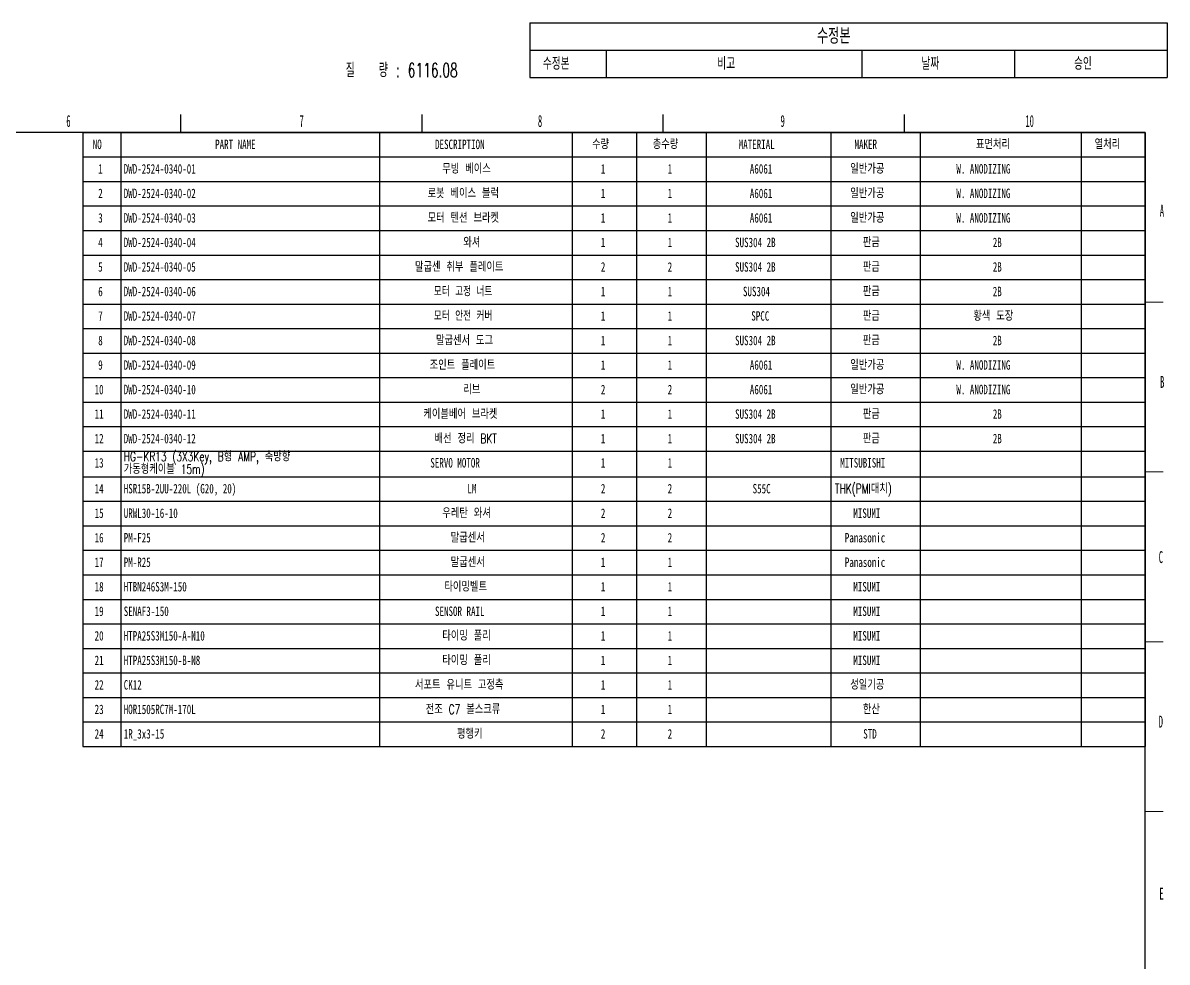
# Model space of a CAD drawing. Header units: millimetres. Extents: x 19 to 1667, y -46 to 1235.
# Drawn here: x 898 to 1667, y 604 to 1235 of the extents above; entities that cross this region are included whole.
import ezdxf

# ---------------------------------------------------------------- set-up
doc = ezdxf.new("R2010")
doc.units = ezdxf.units.MM
doc.header["$LTSCALE"] = 4
for name, color, linetype in [('1', 70, 'Continuous'), ('12', 4, 'Continuous'), ('9', 31, 'Continuous')]:
    doc.layers.add(name, color=color, linetype=linetype)
doc.styles.add('SLDTEXTSTYLE15', font='TXT', dxfattribs={"width": 0.633333, "bigfont": 'bigfont'})
doc.styles.add('SLDTEXTSTYLE18', font='TXT', dxfattribs={"width": 0.7, "bigfont": 'bigfont'})
doc.styles.add('SLDTEXTSTYLE19', font='TXT', dxfattribs={"width": 0.65, "bigfont": 'bigfont'})
doc.styles.add('SLDTEXTSTYLE2', font='TXT', dxfattribs={"width": 0.7})
doc.styles.add('SLDTEXTSTYLE5', font='TXT', dxfattribs={"width": 0.525})

# ---------------------------------------------------------------- blocks, each defined once
blk = doc.blocks.new('블록12')
for p, q in [((1003.99, 1173.2), (1003.99, 1161.2)), ((1165.99, 1173.2), (1165.99, 1161.2)), ((1327.99, 1173.2), (1327.99, 1161.2)), ((1489.99, 1173.2), (1489.99, 1161.2)), ((1651.99, 1161.2), (31.99, 1161.2)), ((1651.99, 21.2), (1651.99, 1161.2))]:
    blk.add_line(p, q)
at = {"color": 7, "linetype": 'Continuous', "lineweight": 18}
for p, q in [((1651.99, 1047.2), (1663.99, 1047.2)), ((1651.99, 933.2), (1663.99, 933.2)), ((1651.99, 819.2), (1663.99, 819.2)), ((1651.99, 705.2), (1663.99, 705.2))]:
    blk.add_line(p, q, dxfattribs=at)
blk = doc.blocks.new('SW_TABLEANNOTATION_0')
at = {"layer": '9', "color": 0}
for p, q in [((0, 0), (0, -18.39)), ((0, 0), (51.24, 0)), ((51.24, 0), (223.04, 0)), ((223.04, 0), (325.51, 0)), ((325.51, 0), (427.99, 0)), ((427.99, 0), (427.99, -18.39)), ((0, -18.39), (0, -36.78)), ((0, -18.39), (51.24, -18.39)), ((51.24, -18.39), (51.24, -36.78)), ((51.24, -18.39), (223.04, -18.39)), ((223.04, -18.39), (223.04, -36.78)), ((223.04, -18.39), (325.51, -18.39)), ((325.51, -18.39), (325.51, -36.78)), ((325.51, -18.39), (427.99, -18.39)), ((427.99, -18.39), (427.99, -36.78)), ((0, -36.78), (51.24, -36.78)), ((51.24, -36.78), (223.04, -36.78)), ((223.04, -36.78), (325.51, -36.78)), ((325.51, -36.78), (427.99, -36.78))]:
    blk.add_line(p, q, dxfattribs=at)
at = {"layer": '9', "color": 0, "attachment_point": 1, "style": 'SLDTEXTSTYLE18'}
for s, insert, char_height in [('수정본', (192.83, -3.49), 10.583), ('수정본', (8.68, -23.03), 8.467), ('비고', (125.85, -23.03), 8.467), ('날짜', (262.99, -23.03), 8.467), ('승인', (365.46, -23.03), 8.467)]:
    blk.add_mtext(s, dxfattribs=dict(at, insert=insert, char_height=char_height))
blk = doc.blocks.new('SW_TABLEANNOTATION_1')
at = {"layer": '1', "color": 0}
for p, q in [((0, 0), (0, -16.47)), ((0, 0), (25.4, 0)), ((25.4, 0), (25.4, -16.47)), ((25.4, 0), (199.15, 0)), ((199.15, 0), (199.15, -16.47)), ((199.15, 0), (328.7, 0)), ((328.7, 0), (328.7, -16.47)), ((328.7, 0), (371.84, 0)), ((371.84, 0), (371.84, -16.47)), ((371.84, 0), (418.5, 0)), ((418.5, 0), (418.5, -16.47)), ((418.5, 0), (502.21, 0)), ((502.21, 0), (502.21, -16.47)), ((502.21, 0), (562.38, 0)), ((562.38, 0), (562.38, -16.47)), ((562.38, 0), (670.39, 0)), ((670.39, 0), (670.39, -16.47)), ((670.39, 0), (713.52, 0)), ((713.52, 0), (713.52, -16.47)), ((0, -16.47), (25.4, -16.47)), ((0, -16.47), (0, -32.93)), ((25.4, -16.47), (199.15, -16.47)), ((25.4, -16.47), (25.4, -32.93)), ((199.15, -16.47), (328.7, -16.47)), ((199.15, -16.47), (199.15, -32.93)), ((328.7, -16.47), (371.84, -16.47)), ((328.7, -16.47), (328.7, -32.93)), ((371.84, -16.47), (418.5, -16.47)), ((371.84, -16.47), (371.84, -32.93)), ((418.5, -16.47), (502.21, -16.47)), ((418.5, -16.47), (418.5, -32.93)), ((502.21, -16.47), (562.38, -16.47)), ((502.21, -16.47), (502.21, -32.93)), ((562.38, -16.47), (670.39, -16.47)), ((562.38, -16.47), (562.38, -32.93)), ((670.39, -16.47), (713.52, -16.47)), ((670.39, -16.47), (670.39, -32.93)), ((713.52, -16.47), (713.52, -32.93)), ((0, -32.93), (0, -49.4)), ((0, -32.93), (25.4, -32.93)), ((25.4, -32.93), (25.4, -49.4)), ((25.4, -32.93), (199.15, -32.93)), ((199.15, -32.93), (199.15, -49.4)), ((199.15, -32.93), (328.7, -32.93)), ((328.7, -32.93), (328.7, -49.4)), ((328.7, -32.93), (371.84, -32.93)), ((371.84, -32.93), (371.84, -49.4)), ((371.84, -32.93), (418.5, -32.93)), ((418.5, -32.93), (418.5, -49.4)), ((418.5, -32.93), (502.21, -32.93)), ((502.21, -32.93), (502.21, -49.4)), ((502.21, -32.93), (562.38, -32.93)), ((562.38, -32.93), (562.38, -49.4)), ((562.38, -32.93), (670.39, -32.93)), ((670.39, -32.93), (670.39, -49.4)), ((670.39, -32.93), (713.52, -32.93)), ((713.52, -32.93), (713.52, -49.4)), ((0, -49.4), (0, -65.87)), ((0, -49.4), (25.4, -49.4)), ((25.4, -49.4), (25.4, -65.87)), ((25.4, -49.4), (199.15, -49.4)), ((199.15, -49.4), (199.15, -65.87)), ((199.15, -49.4), (328.7, -49.4)), ((328.7, -49.4), (328.7, -65.87)), ((328.7, -49.4), (371.84, -49.4)), ((371.84, -49.4), (371.84, -65.87)), ((371.84, -49.4), (418.5, -49.4)), ((418.5, -49.4), (418.5, -65.87)), ((418.5, -49.4), (502.21, -49.4)), ((502.21, -49.4), (502.21, -65.87)), ((502.21, -49.4), (562.38, -49.4)), ((562.38, -49.4), (562.38, -65.87)), ((562.38, -49.4), (670.39, -49.4)), ((670.39, -49.4), (670.39, -65.87)), ((670.39, -49.4), (713.52, -49.4)), ((713.52, -49.4), (713.52, -65.87)), ((0, -65.87), (0, -82.33)), ((0, -65.87), (25.4, -65.87)), ((25.4, -65.87), (25.4, -82.33)), ((25.4, -65.87), (199.15, -65.87)), ((199.15, -65.87), (199.15, -82.33)), ((199.15, -65.87), (328.7, -65.87)), ((328.7, -65.87), (328.7, -82.33)), ((328.7, -65.87), (371.84, -65.87)), ((371.84, -65.87), (371.84, -82.33)), ((371.84, -65.87), (418.5, -65.87)), ((418.5, -65.87), (418.5, -82.33)), ((418.5, -65.87), (502.21, -65.87)), ((502.21, -65.87), (502.21, -82.33)), ((502.21, -65.87), (562.38, -65.87)), ((562.38, -65.87), (562.38, -82.33)), ((562.38, -65.87), (670.39, -65.87)), ((670.39, -65.87), (670.39, -82.33)), ((670.39, -65.87), (713.52, -65.87)), ((713.52, -65.87), (713.52, -82.33)), ((0, -82.33), (0, -98.8)), ((0, -82.33), (25.4, -82.33)), ((25.4, -82.33), (25.4, -98.8)), ((25.4, -82.33), (199.15, -82.33)), ((199.15, -82.33), (199.15, -98.8)), ((199.15, -82.33), (328.7, -82.33)), ((328.7, -82.33), (328.7, -98.8)), ((328.7, -82.33), (371.84, -82.33)), ((371.84, -82.33), (371.84, -98.8)), ((371.84, -82.33), (418.5, -82.33)), ((418.5, -82.33), (418.5, -98.8)), ((418.5, -82.33), (502.21, -82.33)), ((502.21, -82.33), (502.21, -98.8)), ((502.21, -82.33), (562.38, -82.33)), ((562.38, -82.33), (562.38, -98.8)), ((562.38, -82.33), (670.39, -82.33)), ((670.39, -82.33), (670.39, -98.8)), ((670.39, -82.33), (713.52, -82.33)), ((713.52, -82.33), (713.52, -98.8)), ((0, -98.8), (0, -115.27)), ((0, -98.8), (25.4, -98.8)), ((25.4, -98.8), (25.4, -115.27)), ((25.4, -98.8), (199.15, -98.8)), ((199.15, -98.8), (199.15, -115.27)), ((199.15, -98.8), (328.7, -98.8)), ((328.7, -98.8), (328.7, -115.27)), ((328.7, -98.8), (371.84, -98.8)), ((371.84, -98.8), (371.84, -115.27)), ((371.84, -98.8), (418.5, -98.8)), ((418.5, -98.8), (418.5, -115.27)), ((418.5, -98.8), (502.21, -98.8)), ((502.21, -98.8), (502.21, -115.27)), ((502.21, -98.8), (562.38, -98.8)), ((562.38, -98.8), (562.38, -115.27)), ((562.38, -98.8), (670.39, -98.8)), ((670.39, -98.8), (670.39, -115.27)), ((670.39, -98.8), (713.52, -98.8)), ((713.52, -98.8), (713.52, -115.27)), ((0, -115.27), (0, -131.73)), ((0, -115.27), (25.4, -115.27)), ((25.4, -115.27), (25.4, -131.73)), ((25.4, -115.27), (199.15, -115.27)), ((199.15, -115.27), (199.15, -131.73)), ((199.15, -115.27), (328.7, -115.27)), ((328.7, -115.27), (328.7, -131.73)), ((328.7, -115.27), (371.84, -115.27)), ((371.84, -115.27), (371.84, -131.73)), ((371.84, -115.27), (418.5, -115.27)), ((418.5, -115.27), (418.5, -131.73)), ((418.5, -115.27), (502.21, -115.27)), ((502.21, -115.27), (502.21, -131.73)), ((502.21, -115.27), (562.38, -115.27)), ((562.38, -115.27), (562.38, -131.73)), ((562.38, -115.27), (670.39, -115.27)), ((670.39, -115.27), (670.39, -131.73)), ((670.39, -115.27), (713.52, -115.27)), ((713.52, -115.27), (713.52, -131.73)), ((0, -131.73), (0, -148.2)), ((0, -131.73), (25.4, -131.73)), ((25.4, -131.73), (25.4, -148.2)), ((25.4, -131.73), (199.15, -131.73)), ((199.15, -131.73), (199.15, -148.2)), ((199.15, -131.73), (328.7, -131.73)), ((328.7, -131.73), (328.7, -148.2)), ((328.7, -131.73), (371.84, -131.73)), ((371.84, -131.73), (371.84, -148.2)), ((371.84, -131.73), (418.5, -131.73)), ((418.5, -131.73), (418.5, -148.2)), ((418.5, -131.73), (502.21, -131.73)), ((502.21, -131.73), (502.21, -148.2)), ((502.21, -131.73), (562.38, -131.73)), ((562.38, -131.73), (562.38, -148.2)), ((562.38, -131.73), (670.39, -131.73)), ((670.39, -131.73), (670.39, -148.2)), ((670.39, -131.73), (713.52, -131.73)), ((713.52, -131.73), (713.52, -148.2)), ((0, -148.2), (0, -164.67)), ((0, -148.2), (25.4, -148.2)), ((25.4, -148.2), (25.4, -164.67)), ((25.4, -148.2), (199.15, -148.2)), ((199.15, -148.2), (199.15, -164.67)), ((199.15, -148.2), (328.7, -148.2)), ((328.7, -148.2), (328.7, -164.67)), ((328.7, -148.2), (371.84, -148.2)), ((371.84, -148.2), (371.84, -164.67)), ((371.84, -148.2), (418.5, -148.2)), ((418.5, -148.2), (418.5, -164.67)), ((418.5, -148.2), (502.21, -148.2)), ((502.21, -148.2), (502.21, -164.67)), ((502.21, -148.2), (562.38, -148.2)), ((562.38, -148.2), (562.38, -164.67)), ((562.38, -148.2), (670.39, -148.2)), ((670.39, -148.2), (670.39, -164.67)), ((670.39, -148.2), (713.52, -148.2)), ((713.52, -148.2), (713.52, -164.67)), ((0, -164.67), (0, -181.13)), ((0, -164.67), (25.4, -164.67)), ((25.4, -164.67), (25.4, -181.13)), ((25.4, -164.67), (199.15, -164.67)), ((199.15, -164.67), (199.15, -181.13)), ((199.15, -164.67), (328.7, -164.67)), ((328.7, -164.67), (328.7, -181.13)), ((328.7, -164.67), (371.84, -164.67)), ((371.84, -164.67), (371.84, -181.13)), ((371.84, -164.67), (418.5, -164.67)), ((418.5, -164.67), (418.5, -181.13)), ((418.5, -164.67), (502.21, -164.67)), ((502.21, -164.67), (502.21, -181.13)), ((502.21, -164.67), (562.38, -164.67)), ((562.38, -164.67), (562.38, -181.13)), ((562.38, -164.67), (670.39, -164.67)), ((670.39, -164.67), (670.39, -181.13)), ((670.39, -164.67), (713.52, -164.67)), ((713.52, -164.67), (713.52, -181.13)), ((0, -181.13), (0, -197.6)), ((0, -181.13), (25.4, -181.13)), ((25.4, -181.13), (25.4, -197.6)), ((25.4, -181.13), (199.15, -181.13)), ((199.15, -181.13), (199.15, -197.6)), ((199.15, -181.13), (328.7, -181.13)), ((328.7, -181.13), (328.7, -197.6)), ((328.7, -181.13), (371.84, -181.13)), ((371.84, -181.13), (371.84, -197.6)), ((371.84, -181.13), (418.5, -181.13)), ((418.5, -181.13), (418.5, -197.6)), ((418.5, -181.13), (502.21, -181.13)), ((502.21, -181.13), (502.21, -197.6)), ((502.21, -181.13), (562.38, -181.13)), ((562.38, -181.13), (562.38, -197.6)), ((562.38, -181.13), (670.39, -181.13)), ((670.39, -181.13), (670.39, -197.6)), ((670.39, -181.13), (713.52, -181.13)), ((713.52, -181.13), (713.52, -197.6)), ((0, -197.6), (0, -214.07)), ((0, -197.6), (25.4, -197.6)), ((25.4, -197.6), (25.4, -214.07)), ((25.4, -197.6), (199.15, -197.6)), ((199.15, -197.6), (199.15, -214.07)), ((199.15, -197.6), (328.7, -197.6)), ((328.7, -197.6), (328.7, -214.07)), ((328.7, -197.6), (371.84, -197.6)), ((371.84, -197.6), (371.84, -214.07)), ((371.84, -197.6), (418.5, -197.6)), ((418.5, -197.6), (418.5, -214.07)), ((418.5, -197.6), (502.21, -197.6)), ((502.21, -197.6), (502.21, -214.07)), ((502.21, -197.6), (562.38, -197.6)), ((562.38, -197.6), (562.38, -214.07)), ((562.38, -197.6), (670.39, -197.6)), ((670.39, -197.6), (670.39, -214.07)), ((670.39, -197.6), (713.52, -197.6)), ((713.52, -197.6), (713.52, -214.07)), ((0, -214.07), (0, -231.24)), ((0, -214.07), (25.4, -214.07)), ((25.4, -214.07), (25.4, -231.24)), ((25.4, -214.07), (199.15, -214.07)), ((199.15, -214.07), (199.15, -231.24)), ((199.15, -214.07), (328.7, -214.07)), ((328.7, -214.07), (328.7, -231.24)), ((328.7, -214.07), (371.84, -214.07)), ((371.84, -214.07), (371.84, -231.24)), ((371.84, -214.07), (418.5, -214.07)), ((418.5, -214.07), (418.5, -231.24)), ((418.5, -214.07), (502.21, -214.07)), ((502.21, -214.07), (502.21, -231.24)), ((502.21, -214.07), (562.38, -214.07)), ((562.38, -214.07), (562.38, -231.24)), ((562.38, -214.07), (670.39, -214.07)), ((670.39, -214.07), (670.39, -231.24)), ((670.39, -214.07), (713.52, -214.07)), ((713.52, -214.07), (713.52, -231.24)), ((0, -231.24), (0, -247.71)), ((0, -231.24), (25.4, -231.24)), ((25.4, -231.24), (25.4, -247.71)), ((25.4, -231.24), (199.15, -231.24)), ((199.15, -231.24), (199.15, -247.71)), ((199.15, -231.24), (328.7, -231.24)), ((328.7, -231.24), (328.7, -247.71)), ((328.7, -231.24), (371.84, -231.24)), ((371.84, -231.24), (371.84, -247.71)), ((371.84, -231.24), (418.5, -231.24)), ((418.5, -231.24), (418.5, -247.71)), ((418.5, -231.24), (502.21, -231.24)), ((502.21, -231.24), (502.21, -247.71)), ((502.21, -231.24), (562.38, -231.24)), ((562.38, -231.24), (562.38, -247.71)), ((562.38, -231.24), (670.39, -231.24)), ((670.39, -231.24), (670.39, -247.71)), ((670.39, -231.24), (713.52, -231.24)), ((713.52, -231.24), (713.52, -247.71)), ((0, -247.71), (0, -264.17)), ((0, -247.71), (25.4, -247.71)), ((25.4, -247.71), (25.4, -264.17)), ((25.4, -247.71), (199.15, -247.71)), ((199.15, -247.71), (199.15, -264.17)), ((199.15, -247.71), (328.7, -247.71)), ((328.7, -247.71), (328.7, -264.17)), ((328.7, -247.71), (371.84, -247.71)), ((371.84, -247.71), (371.84, -264.17)), ((371.84, -247.71), (418.5, -247.71)), ((418.5, -247.71), (418.5, -264.17)), ((418.5, -247.71), (502.21, -247.71)), ((502.21, -247.71), (502.21, -264.17)), ((502.21, -247.71), (562.38, -247.71)), ((562.38, -247.71), (562.38, -264.17)), ((562.38, -247.71), (670.39, -247.71)), ((670.39, -247.71), (670.39, -264.17)), ((670.39, -247.71), (713.52, -247.71)), ((713.52, -247.71), (713.52, -264.17)), ((0, -264.17), (0, -280.64)), ((0, -264.17), (25.4, -264.17)), ((25.4, -264.17), (25.4, -280.64)), ((25.4, -264.17), (199.15, -264.17)), ((199.15, -264.17), (199.15, -280.64)), ((199.15, -264.17), (328.7, -264.17)), ((328.7, -264.17), (328.7, -280.64)), ((328.7, -264.17), (371.84, -264.17)), ((371.84, -264.17), (371.84, -280.64)), ((371.84, -264.17), (418.5, -264.17)), ((418.5, -264.17), (418.5, -280.64)), ((418.5, -264.17), (502.21, -264.17)), ((502.21, -264.17), (502.21, -280.64)), ((502.21, -264.17), (562.38, -264.17)), ((562.38, -264.17), (562.38, -280.64)), ((562.38, -264.17), (670.39, -264.17)), ((670.39, -264.17), (670.39, -280.64)), ((670.39, -264.17), (713.52, -264.17)), ((713.52, -264.17), (713.52, -280.64)), ((0, -280.64), (0, -297.11)), ((0, -280.64), (25.4, -280.64)), ((25.4, -280.64), (25.4, -297.11)), ((25.4, -280.64), (199.15, -280.64)), ((199.15, -280.64), (199.15, -297.11)), ((199.15, -280.64), (328.7, -280.64)), ((328.7, -280.64), (328.7, -297.11)), ((328.7, -280.64), (371.84, -280.64)), ((371.84, -280.64), (371.84, -297.11)), ((371.84, -280.64), (418.5, -280.64)), ((418.5, -280.64), (418.5, -297.11)), ((418.5, -280.64), (502.21, -280.64)), ((502.21, -280.64), (502.21, -297.11)), ((502.21, -280.64), (562.38, -280.64)), ((562.38, -280.64), (562.38, -297.11)), ((562.38, -280.64), (670.39, -280.64)), ((670.39, -280.64), (670.39, -297.11)), ((670.39, -280.64), (713.52, -280.64)), ((713.52, -280.64), (713.52, -297.11)), ((0, -297.11), (0, -313.57)), ((0, -297.11), (25.4, -297.11)), ((25.4, -297.11), (25.4, -313.57)), ((25.4, -297.11), (199.15, -297.11)), ((199.15, -297.11), (199.15, -313.57)), ((199.15, -297.11), (328.7, -297.11)), ((328.7, -297.11), (328.7, -313.57)), ((328.7, -297.11), (371.84, -297.11)), ((371.84, -297.11), (371.84, -313.57)), ((371.84, -297.11), (418.5, -297.11)), ((418.5, -297.11), (418.5, -313.57)), ((418.5, -297.11), (502.21, -297.11)), ((502.21, -297.11), (502.21, -313.57)), ((502.21, -297.11), (562.38, -297.11)), ((562.38, -297.11), (562.38, -313.57)), ((562.38, -297.11), (670.39, -297.11)), ((670.39, -297.11), (670.39, -313.57)), ((670.39, -297.11), (713.52, -297.11)), ((713.52, -297.11), (713.52, -313.57)), ((0, -313.57), (0, -330.04)), ((0, -313.57), (25.4, -313.57)), ((25.4, -313.57), (25.4, -330.04)), ((25.4, -313.57), (199.15, -313.57)), ((199.15, -313.57), (199.15, -330.04)), ((199.15, -313.57), (328.7, -313.57)), ((328.7, -313.57), (328.7, -330.04)), ((328.7, -313.57), (371.84, -313.57)), ((371.84, -313.57), (371.84, -330.04)), ((371.84, -313.57), (418.5, -313.57)), ((418.5, -313.57), (418.5, -330.04)), ((418.5, -313.57), (502.21, -313.57)), ((502.21, -313.57), (502.21, -330.04)), ((502.21, -313.57), (562.38, -313.57)), ((562.38, -313.57), (562.38, -330.04)), ((562.38, -313.57), (670.39, -313.57)), ((670.39, -313.57), (670.39, -330.04)), ((670.39, -313.57), (713.52, -313.57)), ((713.52, -313.57), (713.52, -330.04)), ((0, -330.04), (0, -346.51)), ((0, -330.04), (25.4, -330.04)), ((25.4, -330.04), (25.4, -346.51)), ((25.4, -330.04), (199.15, -330.04)), ((199.15, -330.04), (199.15, -346.51)), ((199.15, -330.04), (328.7, -330.04)), ((328.7, -330.04), (328.7, -346.51)), ((328.7, -330.04), (371.84, -330.04)), ((371.84, -330.04), (371.84, -346.51)), ((371.84, -330.04), (418.5, -330.04)), ((418.5, -330.04), (418.5, -346.51)), ((418.5, -330.04), (502.21, -330.04)), ((502.21, -330.04), (502.21, -346.51)), ((502.21, -330.04), (562.38, -330.04)), ((562.38, -330.04), (562.38, -346.51)), ((562.38, -330.04), (670.39, -330.04)), ((670.39, -330.04), (670.39, -346.51)), ((670.39, -330.04), (713.52, -330.04)), ((713.52, -330.04), (713.52, -346.51)), ((0, -346.51), (0, -362.97)), ((0, -346.51), (25.4, -346.51)), ((25.4, -346.51), (25.4, -362.97)), ((25.4, -346.51), (199.15, -346.51)), ((199.15, -346.51), (199.15, -362.97)), ((199.15, -346.51), (328.7, -346.51)), ((328.7, -346.51), (328.7, -362.97)), ((328.7, -346.51), (371.84, -346.51)), ((371.84, -346.51), (371.84, -362.97)), ((371.84, -346.51), (418.5, -346.51)), ((418.5, -346.51), (418.5, -362.97)), ((418.5, -346.51), (502.21, -346.51)), ((502.21, -346.51), (502.21, -362.97)), ((502.21, -346.51), (562.38, -346.51)), ((562.38, -346.51), (562.38, -362.97)), ((562.38, -346.51), (670.39, -346.51)), ((670.39, -346.51), (670.39, -362.97)), ((670.39, -346.51), (713.52, -346.51)), ((713.52, -346.51), (713.52, -362.97)), ((0, -362.97), (0, -379.44)), ((0, -362.97), (25.4, -362.97)), ((25.4, -362.97), (25.4, -379.44)), ((25.4, -362.97), (199.15, -362.97)), ((199.15, -362.97), (199.15, -379.44)), ((199.15, -362.97), (328.7, -362.97)), ((328.7, -362.97), (328.7, -379.44)), ((328.7, -362.97), (371.84, -362.97)), ((371.84, -362.97), (371.84, -379.44)), ((371.84, -362.97), (418.5, -362.97)), ((418.5, -362.97), (418.5, -379.44)), ((418.5, -362.97), (502.21, -362.97)), ((502.21, -362.97), (502.21, -379.44)), ((502.21, -362.97), (562.38, -362.97)), ((562.38, -362.97), (562.38, -379.44)), ((562.38, -362.97), (670.39, -362.97)), ((670.39, -362.97), (670.39, -379.44)), ((670.39, -362.97), (713.52, -362.97)), ((713.52, -362.97), (713.52, -379.44)), ((0, -379.44), (0, -395.91)), ((0, -379.44), (25.4, -379.44)), ((25.4, -379.44), (25.4, -395.91)), ((25.4, -379.44), (199.15, -379.44)), ((199.15, -379.44), (199.15, -395.91)), ((199.15, -379.44), (328.7, -379.44)), ((328.7, -379.44), (328.7, -395.91)), ((328.7, -379.44), (371.84, -379.44)), ((371.84, -379.44), (371.84, -395.91)), ((371.84, -379.44), (418.5, -379.44)), ((418.5, -379.44), (418.5, -395.91)), ((418.5, -379.44), (502.21, -379.44)), ((502.21, -379.44), (502.21, -395.91)), ((502.21, -379.44), (562.38, -379.44)), ((562.38, -379.44), (562.38, -395.91)), ((562.38, -379.44), (670.39, -379.44)), ((670.39, -379.44), (670.39, -395.91)), ((670.39, -379.44), (713.52, -379.44)), ((713.52, -379.44), (713.52, -395.91)), ((0, -395.91), (0, -412.37)), ((0, -395.91), (25.4, -395.91)), ((25.4, -395.91), (25.4, -412.37)), ((25.4, -395.91), (199.15, -395.91)), ((199.15, -395.91), (199.15, -412.37)), ((199.15, -395.91), (328.7, -395.91)), ((328.7, -395.91), (328.7, -412.37)), ((328.7, -395.91), (371.84, -395.91)), ((371.84, -395.91), (371.84, -412.37)), ((371.84, -395.91), (418.5, -395.91)), ((418.5, -395.91), (418.5, -412.37)), ((418.5, -395.91), (502.21, -395.91)), ((502.21, -395.91), (502.21, -412.37)), ((502.21, -395.91), (562.38, -395.91)), ((562.38, -395.91), (562.38, -412.37)), ((562.38, -395.91), (670.39, -395.91)), ((670.39, -395.91), (670.39, -412.37)), ((670.39, -395.91), (713.52, -395.91)), ((713.52, -395.91), (713.52, -412.37)), ((0, -412.37), (25.4, -412.37)), ((25.4, -412.37), (199.15, -412.37)), ((199.15, -412.37), (328.7, -412.37)), ((328.7, -412.37), (371.84, -412.37)), ((371.84, -412.37), (418.5, -412.37)), ((418.5, -412.37), (502.21, -412.37)), ((502.21, -412.37), (562.38, -412.37)), ((562.38, -412.37), (670.39, -412.37)), ((670.39, -412.37), (713.52, -412.37))]:
    blk.add_line(p, q, dxfattribs=at)
at = {"layer": '1', "color": 0, "char_height": 6.35, "attachment_point": 1}
for s, insert, style in [('NO', (6.59, -4.83), 'SLDTEXTSTYLE2'), ('PART NAME', (88.78, -4.83), 'SLDTEXTSTYLE2'), ('DESCRIPTION', (236.5, -4.83), 'SLDTEXTSTYLE2'), ('수량', (341.95, -4.83), 'SLDTEXTSTYLE18'), ('총수량', (382.7, -4.74), 'SLDTEXTSTYLE18'), ('MATERIAL', (440.43, -4.83), 'SLDTEXTSTYLE2'), ('MAKER', (518.22, -4.83), 'SLDTEXTSTYLE2'), ('표면처리', (599.76, -4.83), 'SLDTEXTSTYLE18'), ('열처리', (679.49, -4.83), 'SLDTEXTSTYLE18'), ('1', (10.27, -21.29), 'SLDTEXTSTYLE2'), ('DWD-2524-0340-01', (27.4, -21.29), 'SLDTEXTSTYLE2'), ('무빙 베이스', (241.35, -21.29), 'SLDTEXTSTYLE18'), ('1', (347.84, -21.29), 'SLDTEXTSTYLE2'), ('1', (392.74, -21.29), 'SLDTEXTSTYLE2'), ('A6061', (447.91, -21.29), 'SLDTEXTSTYLE2'), ('일반가공', (515.36, -21.29), 'SLDTEXTSTYLE18'), ('W. ANODIZING', (586.63, -21.29), 'SLDTEXTSTYLE2'), ('2', (10.27, -37.76), 'SLDTEXTSTYLE2'), ('DWD-2524-0340-02', (27.4, -37.76), 'SLDTEXTSTYLE2'), ('로봇 베이스 블럭', (231.47, -37.76), 'SLDTEXTSTYLE18'), ('1', (347.84, -37.76), 'SLDTEXTSTYLE2'), ('1', (392.74, -37.76), 'SLDTEXTSTYLE2'), ('A6061', (447.91, -37.76), 'SLDTEXTSTYLE2'), ('일반가공', (515.36, -37.76), 'SLDTEXTSTYLE18'), ('W. ANODIZING', (586.63, -37.76), 'SLDTEXTSTYLE2'), ('모터 텐션 브라켓', (231.47, -54.23), 'SLDTEXTSTYLE18'), ('일반가공', (515.36, -54.23), 'SLDTEXTSTYLE18'), ('3', (10.27, -54.23), 'SLDTEXTSTYLE2'), ('DWD-2524-0340-03', (27.4, -54.23), 'SLDTEXTSTYLE2'), ('1', (347.84, -54.23), 'SLDTEXTSTYLE2'), ('1', (392.74, -54.23), 'SLDTEXTSTYLE2'), ('A6061', (447.91, -54.23), 'SLDTEXTSTYLE2'), ('W. ANODIZING', (586.63, -54.23), 'SLDTEXTSTYLE2'), ('4', (10.27, -70.69), 'SLDTEXTSTYLE2'), ('DWD-2524-0340-04', (27.4, -70.69), 'SLDTEXTSTYLE2'), ('와셔', (255.46, -70.69), 'SLDTEXTSTYLE18'), ('1', (347.84, -70.69), 'SLDTEXTSTYLE2'), ('1', (392.74, -70.69), 'SLDTEXTSTYLE2'), ('SUS304 2B', (438, -70.69), 'SLDTEXTSTYLE2'), ('판금', (523.83, -70.69), 'SLDTEXTSTYLE18'), ('2B', (611.09, -70.69), 'SLDTEXTSTYLE2'), ('5', (10.27, -87.16), 'SLDTEXTSTYLE2'), ('DWD-2524-0340-05', (27.4, -87.16), 'SLDTEXTSTYLE2'), ('말굽센 취부 플레이트', (223, -87.16), 'SLDTEXTSTYLE18'), ('2', (347.84, -87.16), 'SLDTEXTSTYLE2'), ('2', (392.74, -87.16), 'SLDTEXTSTYLE2'), ('SUS304 2B', (438, -87.16), 'SLDTEXTSTYLE2'), ('판금', (523.83, -87.16), 'SLDTEXTSTYLE18'), ('2B', (611.09, -87.16), 'SLDTEXTSTYLE2'), ('6', (10.27, -103.63), 'SLDTEXTSTYLE2'), ('DWD-2524-0340-06', (27.4, -103.63), 'SLDTEXTSTYLE2'), ('모터 고정 너트', (235.7, -103.63), 'SLDTEXTSTYLE19'), ('1', (347.84, -103.63), 'SLDTEXTSTYLE2'), ('1', (392.74, -103.63), 'SLDTEXTSTYLE2'), ('SUS304', (443.29, -103.63), 'SLDTEXTSTYLE2'), ('판금', (523.83, -103.63), 'SLDTEXTSTYLE18'), ('2B', (611.09, -103.63), 'SLDTEXTSTYLE2'), ('7', (10.27, -120.09), 'SLDTEXTSTYLE2'), ('DWD-2524-0340-07', (27.4, -120.09), 'SLDTEXTSTYLE2'), ('모터 안전 커버', (235.7, -120.09), 'SLDTEXTSTYLE19'), ('1', (347.84, -120.09), 'SLDTEXTSTYLE2'), ('1', (392.74, -120.09), 'SLDTEXTSTYLE2'), ('SPCC', (448.9, -120.09), 'SLDTEXTSTYLE2'), ('판금', (523.83, -120.09), 'SLDTEXTSTYLE18'), ('황색 도장', (598.04, -120.09), 'SLDTEXTSTYLE18'), ('8', (10.27, -136.56), 'SLDTEXTSTYLE2'), ('DWD-2524-0340-08', (27.4, -136.56), 'SLDTEXTSTYLE2'), ('말굽센서 도그', (237.12, -136.56), 'SLDTEXTSTYLE18'), ('1', (347.84, -136.56), 'SLDTEXTSTYLE2'), ('1', (392.74, -136.56), 'SLDTEXTSTYLE2'), ('SUS304 2B', (438, -136.56), 'SLDTEXTSTYLE2'), ('판금', (523.83, -136.56), 'SLDTEXTSTYLE18'), ('2B', (611.09, -136.56), 'SLDTEXTSTYLE2'), ('9', (10.27, -153.03), 'SLDTEXTSTYLE2'), ('DWD-2524-0340-09', (27.4, -153.03), 'SLDTEXTSTYLE2'), ('조인트 플레이트', (232.88, -153.03), 'SLDTEXTSTYLE18'), ('1', (347.84, -153.03), 'SLDTEXTSTYLE2'), ('1', (392.74, -153.03), 'SLDTEXTSTYLE2'), ('A6061', (447.91, -153.03), 'SLDTEXTSTYLE2'), ('일반가공', (515.36, -153.03), 'SLDTEXTSTYLE18'), ('W. ANODIZING', (586.63, -153.03), 'SLDTEXTSTYLE2'), ('리브', (255.46, -169.49), 'SLDTEXTSTYLE18'), ('일반가공', (515.36, -169.49), 'SLDTEXTSTYLE18'), ('10', (7.84, -169.49), 'SLDTEXTSTYLE2'), ('DWD-2524-0340-10', (27.4, -169.49), 'SLDTEXTSTYLE2'), ('2', (347.84, -169.49), 'SLDTEXTSTYLE2'), ('2', (392.74, -169.49), 'SLDTEXTSTYLE2'), ('A6061', (447.91, -169.49), 'SLDTEXTSTYLE2'), ('W. ANODIZING', (586.63, -169.49), 'SLDTEXTSTYLE2'), ('11', (7.84, -185.96), 'SLDTEXTSTYLE2'), ('DWD-2524-0340-11', (27.4, -185.96), 'SLDTEXTSTYLE2'), ('케이블베어 브라켓', (228.65, -185.96), 'SLDTEXTSTYLE18'), ('1', (347.84, -185.96), 'SLDTEXTSTYLE2'), ('1', (392.74, -185.96), 'SLDTEXTSTYLE2'), ('SUS304 2B', (438, -185.96), 'SLDTEXTSTYLE2'), ('판금', (523.83, -185.96), 'SLDTEXTSTYLE18'), ('2B', (611.09, -185.96), 'SLDTEXTSTYLE2'), ('12', (7.84, -202.43), 'SLDTEXTSTYLE2'), ('DWD-2524-0340-12', (27.4, -202.43), 'SLDTEXTSTYLE2'), ('배선 정리 BKT', (236.16, -202.43), 'SLDTEXTSTYLE18'), ('1', (347.84, -202.43), 'SLDTEXTSTYLE2'), ('1', (392.74, -202.43), 'SLDTEXTSTYLE2'), ('SUS304 2B', (438, -202.43), 'SLDTEXTSTYLE2'), ('판금', (523.83, -202.43), 'SLDTEXTSTYLE18'), ('2B', (611.09, -202.43), 'SLDTEXTSTYLE2'), ('HG-KR13 (3X3Key, B형 AMP, 축방향', (27.4, -214.47), 'SLDTEXTSTYLE18'), ('13', (7.84, -218.7), 'SLDTEXTSTYLE2'), ('가동형케이블 15m)', (27.4, -222.93), 'SLDTEXTSTYLE18'), ('SERVO MOTOR', (233.33, -218.7), 'SLDTEXTSTYLE2'), ('1', (347.84, -218.7), 'SLDTEXTSTYLE2'), ('1', (392.74, -218.7), 'SLDTEXTSTYLE2'), ('MITSUBISHI', (508.64, -218.7), 'SLDTEXTSTYLE2'), ('14', (7.84, -236.07), 'SLDTEXTSTYLE2'), ('HSR15B-2UU-220L (G20, 20)', (27.4, -236.07), 'SLDTEXTSTYLE2'), ('LM', (258.19, -236.07), 'SLDTEXTSTYLE2'), ('2', (347.84, -236.07), 'SLDTEXTSTYLE2'), ('2', (392.74, -236.07), 'SLDTEXTSTYLE2'), ('S55C', (449.78, -236.07), 'SLDTEXTSTYLE2'), ('THK(PMI대치)', (505.14, -236.07), 'SLDTEXTSTYLE18'), ('15', (7.84, -252.53), 'SLDTEXTSTYLE2'), ('URWL30-16-10', (27.4, -252.53), 'SLDTEXTSTYLE2'), ('우레탄 와셔', (241.35, -252.53), 'SLDTEXTSTYLE18'), ('2', (347.84, -252.53), 'SLDTEXTSTYLE2'), ('2', (392.74, -252.53), 'SLDTEXTSTYLE2'), ('MISUMI', (517.44, -252.53), 'SLDTEXTSTYLE2'), ('말굽센서', (246.99, -269), 'SLDTEXTSTYLE18'), ('Panasonic', (511.69, -269), 'SLDTEXTSTYLE2'), ('16', (7.84, -269), 'SLDTEXTSTYLE2'), ('PM-F25', (27.4, -269), 'SLDTEXTSTYLE2'), ('2', (347.84, -269), 'SLDTEXTSTYLE2'), ('2', (392.74, -269), 'SLDTEXTSTYLE2'), ('17', (7.84, -285.47), 'SLDTEXTSTYLE2'), ('PM-R25', (27.4, -285.47), 'SLDTEXTSTYLE2'), ('말굽센서', (246.99, -285.47), 'SLDTEXTSTYLE18'), ('1', (347.84, -285.47), 'SLDTEXTSTYLE2'), ('1', (392.74, -285.47), 'SLDTEXTSTYLE2'), ('Panasonic', (511.69, -285.47), 'SLDTEXTSTYLE2'), ('18', (7.84, -301.93), 'SLDTEXTSTYLE2'), ('HTBN246S3M-150', (27.4, -301.93), 'SLDTEXTSTYLE2'), ('타이밍벨트', (242.76, -301.93), 'SLDTEXTSTYLE18'), ('1', (347.84, -301.93), 'SLDTEXTSTYLE2'), ('1', (392.74, -301.93), 'SLDTEXTSTYLE2'), ('MISUMI', (517.44, -301.93), 'SLDTEXTSTYLE2'), ('19', (7.84, -318.4), 'SLDTEXTSTYLE2'), ('SENAF3-150', (27.4, -318.4), 'SLDTEXTSTYLE2'), ('SENSOR RAIL', (236.47, -318.4), 'SLDTEXTSTYLE2'), ('1', (347.84, -318.4), 'SLDTEXTSTYLE2'), ('1', (392.74, -318.4), 'SLDTEXTSTYLE2'), ('MISUMI', (517.44, -318.4), 'SLDTEXTSTYLE2'), ('20', (7.84, -334.87), 'SLDTEXTSTYLE2'), ('HTPA25S3M150-A-N10', (27.4, -334.87), 'SLDTEXTSTYLE2'), ('타이밍 풀리', (241.35, -334.87), 'SLDTEXTSTYLE18'), ('1', (347.84, -334.87), 'SLDTEXTSTYLE2'), ('1', (392.74, -334.87), 'SLDTEXTSTYLE2'), ('MISUMI', (517.44, -334.87), 'SLDTEXTSTYLE2'), ('21', (7.84, -351.33), 'SLDTEXTSTYLE2'), ('HTPA25S3M150-B-N8', (27.4, -351.33), 'SLDTEXTSTYLE2'), ('타이밍 풀리', (241.35, -351.33), 'SLDTEXTSTYLE18'), ('1', (347.84, -351.33), 'SLDTEXTSTYLE2'), ('1', (392.74, -351.33), 'SLDTEXTSTYLE2'), ('MISUMI', (517.44, -351.33), 'SLDTEXTSTYLE2'), ('22', (7.84, -367.8), 'SLDTEXTSTYLE2'), ('CK12', (27.4, -367.8), 'SLDTEXTSTYLE2'), ('서포트 유니트 고정측', (223, -367.8), 'SLDTEXTSTYLE18'), ('1', (347.84, -367.8), 'SLDTEXTSTYLE2'), ('1', (392.74, -367.8), 'SLDTEXTSTYLE2'), ('성일기공', (515.36, -367.8), 'SLDTEXTSTYLE18'), ('HOR1505RC7M-170L', (27.4, -384.27), 'SLDTEXTSTYLE2'), ('전조 C7 볼스크류', (230.24, -384.27), 'SLDTEXTSTYLE18'), ('한산', (523.83, -384.27), 'SLDTEXTSTYLE18'), ('23', (7.84, -384.27), 'SLDTEXTSTYLE2'), ('1', (347.84, -384.27), 'SLDTEXTSTYLE2'), ('1', (392.74, -384.27), 'SLDTEXTSTYLE2'), ('24', (7.84, -400.73), 'SLDTEXTSTYLE2'), ('1R_3x3-15', (27.4, -400.73), 'SLDTEXTSTYLE2'), ('평행키', (251.23, -400.73), 'SLDTEXTSTYLE18'), ('2', (347.84, -400.73), 'SLDTEXTSTYLE2'), ('2', (392.74, -400.73), 'SLDTEXTSTYLE2'), ('STD', (524.09, -400.73), 'SLDTEXTSTYLE2')]:
    blk.add_mtext(s, dxfattribs=dict(at, insert=insert, style=style))

msp = doc.modelspace()

# ---------------------------------------------------------------- block references
at = {"color": 7, "linetype": 'Continuous'}
msp.add_blockref('블록12', (0, 0), dxfattribs=at)
at = {"layer": '1'}
msp.add_blockref('SW_TABLEANNOTATION_1', (938.463, 1161.203), dxfattribs=at)
at = {"layer": '9'}
msp.add_blockref('SW_TABLEANNOTATION_0', (1238.656, 1234.753), dxfattribs=at)

# ---------------------------------------------------------------- texts
at = {"layer": '12'}
for s, insert, char_height, attachment_point, style in [('질   량 : 6116.08', (1190.241, 1207.79), 9.525, 3, 'SLDTEXTSTYLE15'), ('6', (928.723, 1172.871), 8, 2, 'SLDTEXTSTYLE5'), ('7', (1085.365, 1172.871), 8, 2, 'SLDTEXTSTYLE5'), ('8', (1245.483, 1172.871), 8, 2, 'SLDTEXTSTYLE5'), ('9', (1408.443, 1172.871), 8, 2, 'SLDTEXTSTYLE5'), ('10', (1574.331, 1172.871), 8.0001, 2, 'SLDTEXTSTYLE5'), ('A', (1663.17, 1112.596), 8, 2, 'SLDTEXTSTYLE5'), ('B', (1663.349, 997.648), 8, 2, 'SLDTEXTSTYLE5'), ('C', (1662.435, 880.006), 8, 2, 'SLDTEXTSTYLE5'), ('D', (1662.434, 769.493), 8, 2, 'SLDTEXTSTYLE5'), ('E', (1662.905, 653.915), 8, 2, 'SLDTEXTSTYLE5')]:
    msp.add_mtext(s, dxfattribs=dict(at, insert=insert, char_height=char_height, attachment_point=attachment_point, style=style))

doc.saveas('drawing.dxf')
